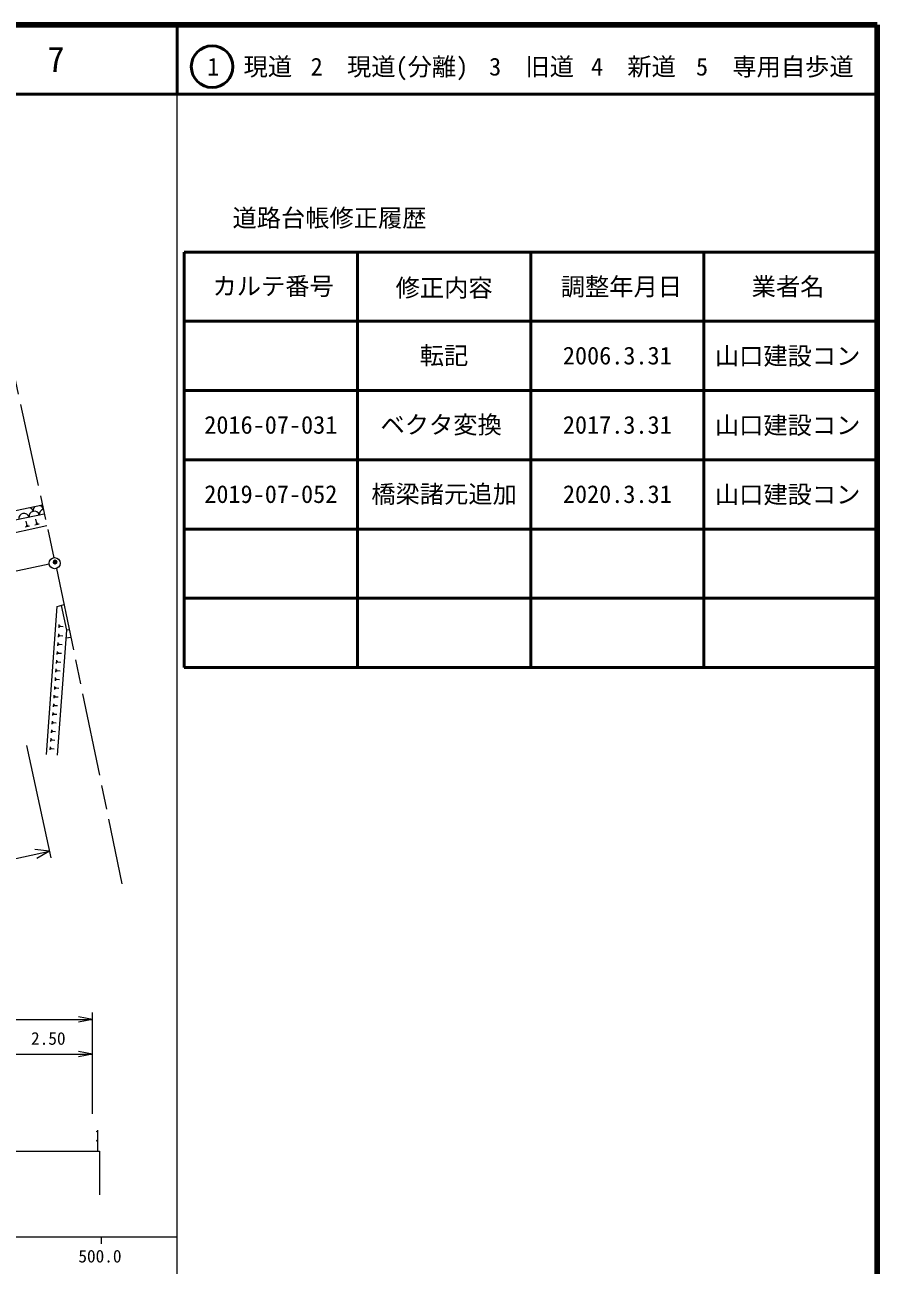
# Model space of a CAD drawing. Units: millimetres, scale not verified. Extents: x 40000 to 680000, y 20000 to 380000.
# Drawn here: x 557004 to 680000, y 200912 to 380000 of the extents above; entities that cross this region are included whole.
import ezdxf
from ezdxf.enums import TextEntityAlignment as Align

# ---------------------------------------------------------------- set-up
doc = ezdxf.new("R2010")
doc.units = ezdxf.units.MM
doc.header["$LTSCALE"] = 1000
doc.header["$PDMODE"] = 32
doc.header["$PDSIZE"] = 500
doc.linetypes.add('CHAIN', pattern=[18.5, 12, -1.5, 3.5, -1.5])
for name, color, linetype, lineweight in [('M-BGD', 7, 'Continuous', 13), ('M-BMK', 2, 'CHAIN', 13), ('M-BMK-SRVR', 3, 'Continuous', 13), ('M-STR-HTXT', 7, 'Continuous', 13), ('M-TTL', 2, 'Continuous', 140), ('M-TTL-BAND', 7, 'Continuous', 13), ('M-TTL-FRAM', 2, 'Continuous', 50), ('M-TTL-LINE', 7, 'Continuous', 50)]:
    doc.layers.add(name, color=color, linetype=linetype, lineweight=lineweight)
doc.layers.add('M-OTRS', color=6, linetype='Continuous')
doc.layers.add('M-TTL-TXT', color=7, linetype='Continuous')
doc.styles.add('ＭＳ ゴシック', font='')
doc.styles.get('ＭＳ ゴシック').set_extended_font_data('MS Gothic')

msp = doc.modelspace()

# ---------------------------------------------------------------- linework, layer by layer
at = {"layer": 'M-BGD'}
for p, q in [((557338, 307696), (557201, 308321)), ((558884, 308031), (558579, 307964)), ((558732, 307998), (558598, 308609)), ((557684, 307608), (557060, 307471)), ((557494, 307730), (557182, 307662)), ((559071, 307912), (558459, 307778)), ((562236, 296181), (563037, 292599)), ((561867, 291595), (561902, 292067)), ((561947, 292949), (561981, 293421)), ((561994, 291704), (562011, 291940)), ((562073, 293058), (562091, 293295)), ((562082, 293177), (562554, 293142)), ((561775, 290328), (561809, 290798)), ((561901, 290437), (561918, 290672)), ((561910, 290554), (562380, 290520)), ((562003, 291822), (562475, 291788)), ((562954, 291486), (563641, 291602)), ((561683, 289063), (561717, 289531)), ((561809, 289172), (561826, 289406)), ((561817, 289289), (562285, 289255)), ((561500, 286541), (561534, 287004)), ((561592, 287801), (561626, 288267)), ((561624, 286649), (561641, 286880)), ((561633, 286764), (562096, 286731)), ((561717, 287909), (561733, 288142)), ((561725, 288026), (562191, 287992)), ((561409, 285283), (561442, 285744)), ((561532, 285390), (561549, 285621)), ((561541, 285505), (562002, 285472)), ((561227, 282774), (561260, 283231)), ((561318, 284028), (561351, 284487)), ((561349, 282880), (561366, 283108)), ((561357, 282994), (561814, 282961)), ((561441, 284134), (561457, 284363)), ((561449, 284249), (561908, 284215)), ((561136, 281523), (561169, 281978)), ((561258, 281628), (561274, 281856)), ((561266, 281742), (561720, 281709)), ((560954, 279027), (560987, 279477)), ((561045, 280274), (561078, 280726)), ((561166, 280379), (561183, 280605)), ((561174, 280492), (561627, 280459)), ((560864, 277783), (560897, 278231)), ((560984, 277887), (561000, 278110)), ((560992, 277999), (561440, 277966)), ((561075, 279132), (561091, 279357)), ((561083, 279244), (561533, 279212)), ((560774, 276540), (560806, 276986)), ((560893, 276644), (560909, 276867)), ((560901, 276755), (561347, 276723)), ((560684, 275300), (560716, 275744)), ((560803, 275403), (560819, 275625)), ((560811, 275514), (561254, 275482)), ((567518, 217391), (567518, 220391))]:
    msp.add_line(p, q, dxfattribs=at)
for points in [[(559546, 310622), (535714, 305641), (477210, 293462), (444843, 286386), (430279, 283303), (425597, 282303), (396372, 277935), (380283, 275762)], [(380459, 273874), (416225, 279447), (427740, 281363), (458642, 288210), (498011, 296603), (559817, 309372)], [(560192, 307646), (532212, 301518), (474086, 289132), (444544, 282787), (428172, 279537), (401227, 274713), (380781, 271289)], [(560135, 274652), (561687, 296015), (562665, 296311)], [(563426, 292637), (563037, 292599), (561687, 274569)], [(492421, 217391), (554051, 217391), (554051, 218324), (554618, 218324), (554618, 217391), (567772, 217391), (567772, 211088)]]:
    msp.add_lwpolyline(points, dxfattribs=at)
for centre in [(567448, 220216), (567448, 218886)]:
    msp.add_circle(centre, 70, dxfattribs=at)
for centre, start, end in [((557483, 309551), 15.62257, 68.19175), ((558952, 309855), 134.9383, 187.72283), ((559828, 309321), 102.21939, 187.72283), ((558952, 309855), 20.86733, 68.67181), ((556890, 308714), 15.62257, 187.72283), ((558359, 309018), 15.62257, 187.72283)]:
    msp.add_arc(centre, 752, start, end, dxfattribs=at)
at = {"layer": 'M-BMK'}
for p, q in [((552449, 343280), (561189, 303058)), ((561586, 301516), (571025, 255981))]:
    msp.add_line(p, q, dxfattribs=at)
msp.add_lwpolyline([(560523, 302125), (519963, 293408), (466749, 281991)], dxfattribs=at)
at = {"layer": 'M-BMK-SRVR'}
msp.add_circle((561310, 302267), 800, dxfattribs=at)
at = {"layer": 'M-OTRS'}
msp.add_point((561374, 302434), dxfattribs=at)
at = {"layer": 'M-STR-HTXT'}
for p, q in [((557270, 275934), (560754, 259703)), ((452605, 237514), (560544, 260681)), ((560544, 260681), (558449, 260913)), ((560544, 260681), (558729, 259609)), ((566747, 236384), (564747, 236784)), ((566747, 222750), (566747, 237384)), ((516694, 236384), (566747, 236384)), ((566747, 236384), (564747, 235984)), ((554037, 231384), (566747, 231384)), ((566747, 231384), (564747, 231784)), ((566747, 231384), (564747, 230984))]:
    msp.add_line(p, q, dxfattribs=at)
at = {"layer": 'M-TTL'}
for p, q in [((680000, 380000), (40000, 380000)), ((680000, 20000), (680000, 380000))]:
    msp.add_line(p, q, dxfattribs=at)
at = {"layer": 'M-TTL-BAND'}
for p, q in [((579000, 20000), (579000, 370000)), ((40000, 205000), (579000, 205000)), ((568000, 205000), (568000, 204000))]:
    msp.add_line(p, q, dxfattribs=at)
at = {"layer": 'M-TTL-FRAM'}
for p, q in [((580000, 347197), (580000, 287197)), ((580000, 347197), (680000, 347197)), ((580000, 287197), (680000, 287197))]:
    msp.add_line(p, q, dxfattribs=at)
at = {"layer": 'M-TTL-LINE'}
for p, q in [((579000, 380000), (579000, 370000)), ((40000, 370000), (680000, 370000)), ((605000, 347197), (605000, 287197)), ((630000, 347197), (630000, 287197)), ((655000, 347197), (655000, 287197)), ((580000, 337197), (680000, 337197)), ((580000, 327197), (680000, 327197)), ((580000, 317197), (680000, 317197)), ((580000, 307197), (680000, 307197)), ((580000, 297197), (680000, 297197))]:
    msp.add_line(p, q, dxfattribs=at)
msp.add_circle((584031, 373958), 3000, dxfattribs=at)

# ---------------------------------------------------------------- texts
at = {"layer": 'M-STR-HTXT', "style": 'ＭＳ ゴシック'}
msp.add_text('2.50', height=1833, dxfattribs=at).set_placement((560392, 232184), align=Align.BOTTOM_CENTER)
at = {"layer": 'M-TTL-BAND', "style": 'ＭＳ ゴシック'}
msp.add_text('500.0', height=1833, dxfattribs=at).set_placement((567844, 200749), align=Align.BOTTOM_CENTER)
at = {"layer": 'M-TTL-TXT', "style": 'ＭＳ ゴシック'}
for s, height, p in [('7', 3666, (561497, 375000)), ('1\u3000現道', 2566, (589448, 373958)), ('2\u3000現道(分離)', 2566, (609619, 373958)), ('3\u3000旧道', 2566, (630121, 373958)), ('4\u3000新道', 2566, (644824, 373958)), ('5\u3000専用自歩道', 2566, (665228, 373958)), ('道路台帳修正履歴', 2566, (600968, 352113)), ('カルテ番号', 2566, (592839, 342277)), ('調整年月日', 2566, (643089, 342197)), ('業者名', 2566, (667134, 342197)), ('修正内容', 2566, (617509, 342023)), ('転記', 2566, (617500, 332245)), ('2006.3.31', 2566, (642500, 332245)), ('山口建設コン', 2566, (667077, 332189)), ('2016-07-031', 2566, (592500, 322245)), ('ベクタ変換', 2566, (617077, 322265)), ('2017.3.31', 2566, (642500, 322245)), ('山口建設コン', 2566, (667077, 322189)), ('2019-07-052', 2566, (592500, 312245)), ('橋梁諸元追加', 2566, (617500, 312245)), ('2020.3.31', 2566, (642500, 312245)), ('山口建設コン', 2566, (667077, 312189))]:
    msp.add_text(s, height=height, dxfattribs=at).set_placement(p, align=Align.MIDDLE_CENTER)

doc.saveas('drawing.dxf')
